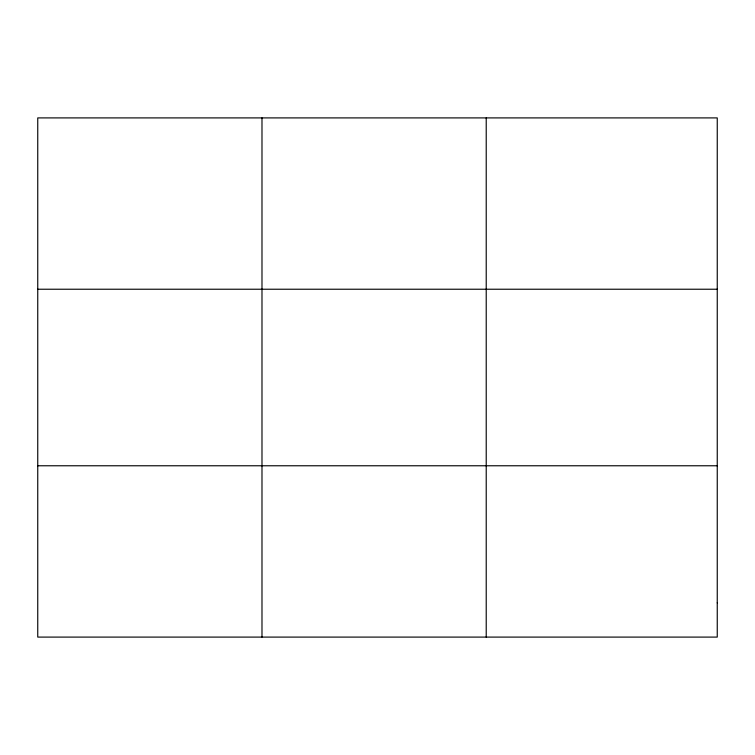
<?xml version="1.0" encoding="UTF-8"?>
<svg xmlns="http://www.w3.org/2000/svg" width="755" height="755" viewBox="0 0 755 755"><rect width="100%" height="100%" fill="white"/><g stroke="black" fill="none" stroke-linecap="round" stroke-linejoin="round"><path stroke-width="1.13" d="M261.985 117.903L261.985 637.097M486.22 117.903L486.22 637.097M37.75 289.231L717.25 289.231M37.75 465.769L717.25 465.769M717.25 602.83L717.25 637.097L37.75 637.097L37.75 117.903L717.25 117.903L717.25 602.83"/></g></svg>
